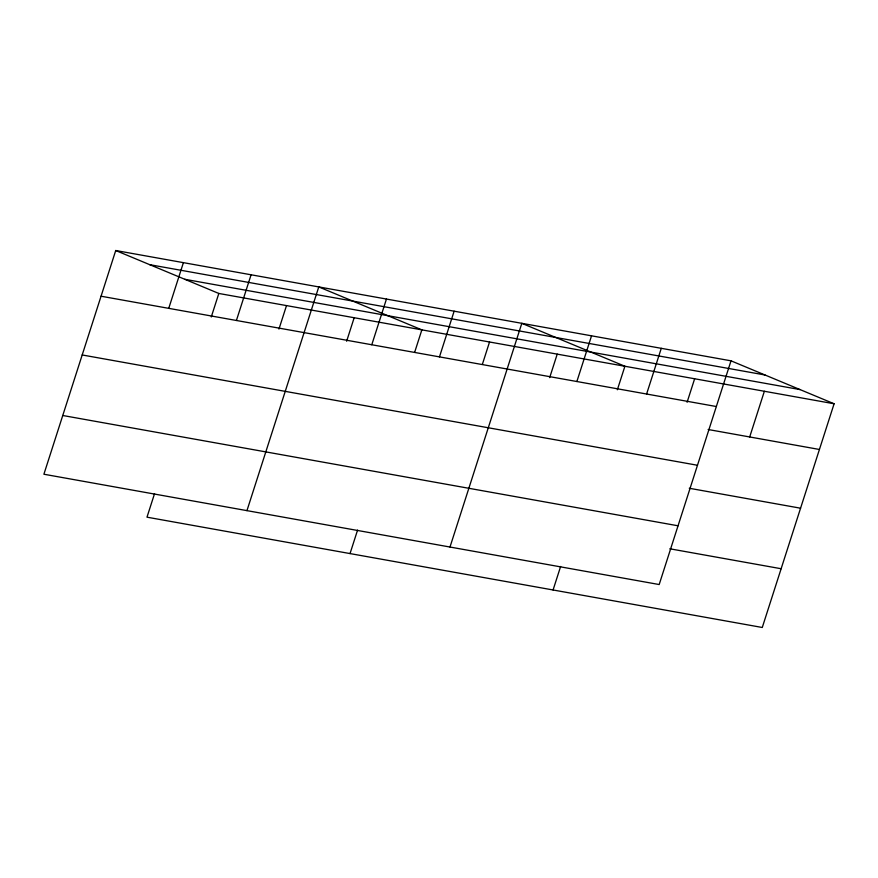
<?xml version="1.0" encoding="UTF-8"?>
<svg xmlns="http://www.w3.org/2000/svg" width="878" height="878" viewBox="0 0 878 878"><rect width="100%" height="100%" fill="white"/><g stroke="black" fill="none" stroke-linecap="round" stroke-linejoin="round"><path stroke-width="1.32" d="M731.012 360.825L115.731 250.515L43.9 474.23L659.18 584.539L731.012 360.825L834.1 403.77L762.269 627.485L146.988 517.175L154.539 493.677M168.741 308.354L183.403 262.654M211.269 316.969L218.82 293.461L834.1 403.77M236.412 320.481L251.086 274.781M278.952 329.096L286.502 305.599M246.948 510.634L318.769 286.919L421.857 329.865L414.734 352.056M346.634 341.235L354.174 317.726M371.778 344.758L386.452 299.058M350.037 553.579L357.576 530.082M439.461 356.885L454.135 311.185M482.417 364.194L489.54 341.992M449.986 547.038L521.817 323.324L624.906 366.258L617.355 389.766M549.672 377.628L557.223 354.13M576.868 381.524L591.542 335.824M553.074 589.983L560.625 566.475M646.603 394.024L661.277 348.325M687.09 402.267L694.641 378.769M749.691 436.97L764.365 391.27M149.743 264.684L765.034 374.994M184.797 279.292L800.077 389.591M101.058 296.215L716.338 406.525M708.129 429.507L819.426 449.47M82.192 354.964L697.472 465.263M689.263 488.256L800.571 508.208M62.766 415.492L678.046 525.79M669.826 548.783L781.135 568.735M115.731 250.515L218.82 293.461"/></g></svg>
